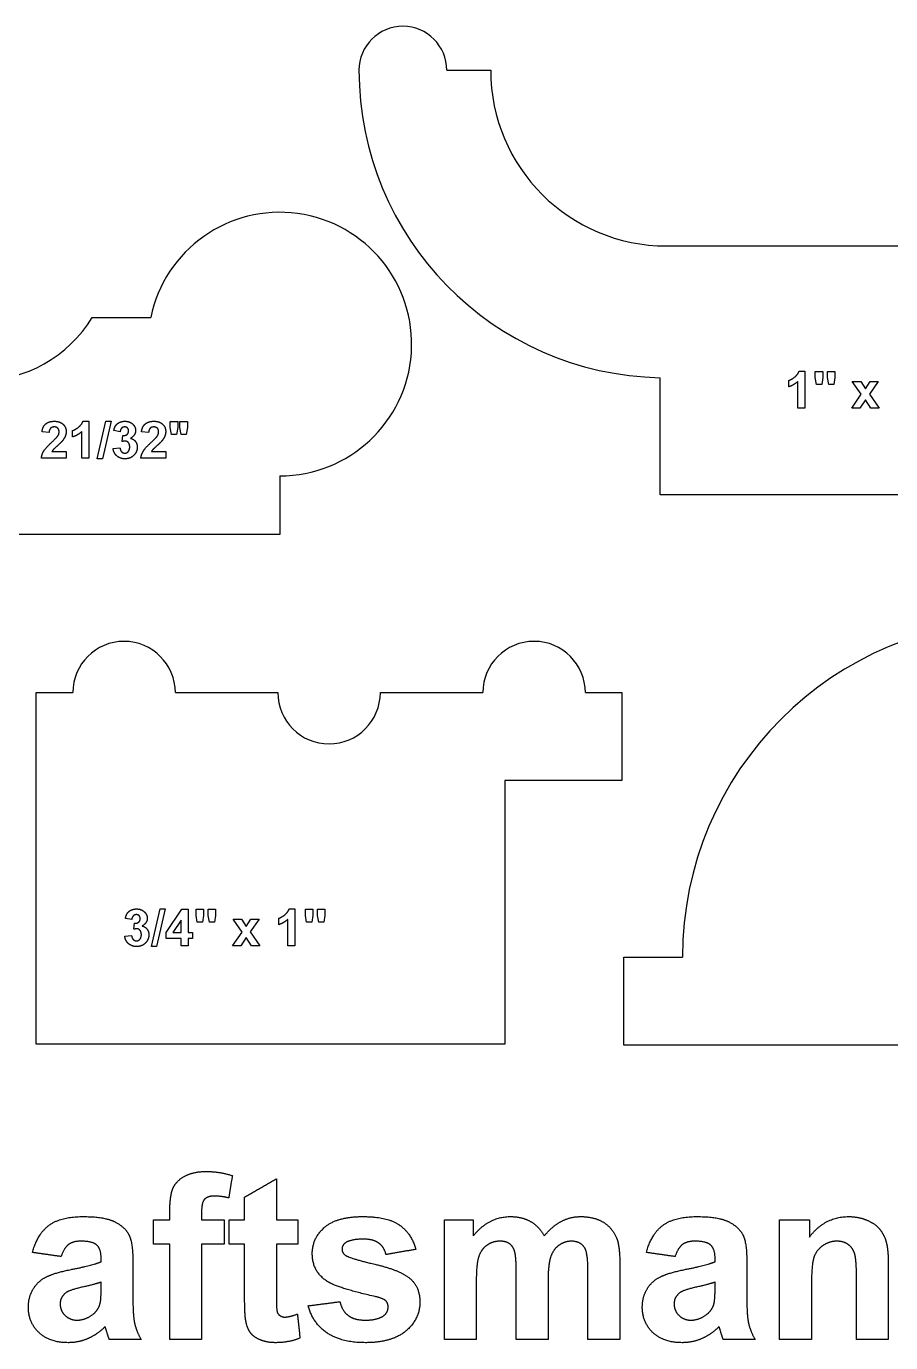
# Model space of a CAD drawing. Header units: millimetres. Extents: x -177 to 177, y -192 to 172.
# Drawn here: x -26.9 to 19.9, y -189.7 to -118.4 of the extents above; entities that cross this region are included whole.
import ezdxf

# ---------------------------------------------------------------- set-up
doc = ezdxf.new("R2010")
doc.units = ezdxf.units.MM
doc.header["$MEASUREMENT"] = 0
doc.layers.add('Default', color=18, linetype='Continuous')

msp = doc.modelspace()

# ---------------------------------------------------------------- linework, layer by layer
at = {"layer": 'Default', "color": 5}
for p, q in [((-4.124, -120.755), (-1.743, -120.755)), ((7.782, -130.28), (26.258, -130.28)), ((-23.347, -134.158), (-20.173, -134.158)), ((7.436, -143.774), (7.436, -137.419)), ((14.405, -137.916), (14.405, -137.571)), ((14.898, -139.064), (14.898, -137.627)), ((14.971, -137.064), (15.281, -137.064)), ((15.281, -137.064), (15.281, -139.064)), ((15.849, -137.412), (15.849, -137.077)), ((15.849, -137.077), (16.256, -137.077)), ((15.92, -137.78), (15.849, -137.412)), ((16.256, -137.412), (16.195, -137.78)), ((16.256, -137.077), (16.256, -137.412)), ((16.503, -137.412), (16.503, -137.077)), ((16.503, -137.077), (16.911, -137.077)), ((16.574, -137.78), (16.503, -137.412)), ((16.911, -137.412), (16.85, -137.78)), ((16.911, -137.077), (16.911, -137.412)), ((18.343, -138.32), (17.855, -137.62)), ((17.855, -137.62), (18.316, -137.62)), ((18.316, -137.62), (18.562, -138.017)), ((18.562, -138.017), (18.822, -137.62)), ((19.263, -137.62), (18.786, -138.304)), ((18.822, -137.62), (19.263, -137.62)), ((16.195, -137.78), (15.92, -137.78)), ((16.85, -137.78), (16.574, -137.78)), ((17.83, -139.064), (18.343, -138.32)), ((18.786, -138.304), (19.312, -139.064)), ((15.281, -139.064), (14.898, -139.064)), ((18.271, -139.064), (17.83, -139.064)), ((18.562, -138.617), (18.271, -139.064)), ((18.851, -139.064), (18.562, -138.617)), ((19.312, -139.064), (18.851, -139.064)), ((-23.845, -139.78), (-23.535, -139.78)), ((-23.535, -139.78), (-23.535, -141.78)), ((-23.078, -141.817), (-22.609, -139.768)), ((-22.325, -139.768), (-22.794, -141.817)), ((-22.609, -139.768), (-22.325, -139.768)), ((-19.115, -140.127), (-19.115, -139.792)), ((-19.115, -139.792), (-18.708, -139.792)), ((-18.708, -139.792), (-18.708, -140.127)), ((-18.592, -140.127), (-18.592, -139.792)), ((-18.592, -139.792), (-18.185, -139.792)), ((-18.185, -139.792), (-18.185, -140.127)), ((-25.683, -140.385), (-26.066, -140.349)), ((-24.411, -140.632), (-24.411, -140.286)), ((-23.917, -141.78), (-23.917, -140.343)), ((-21.831, -140.348), (-22.177, -140.29)), ((-21.72, -140.882), (-21.679, -140.558)), ((-20.288, -140.385), (-20.671, -140.349)), ((-19.044, -140.496), (-19.115, -140.127)), ((-18.769, -140.496), (-19.044, -140.496)), ((-18.708, -140.127), (-18.769, -140.496)), ((-18.522, -140.496), (-18.592, -140.127)), ((-18.246, -140.496), (-18.522, -140.496)), ((-18.185, -140.127), (-18.246, -140.496)), ((-22.214, -141.258), (-21.843, -141.212)), ((-24.757, -141.78), (-26.103, -141.78)), ((-25.532, -141.422), (-24.757, -141.422)), ((-24.757, -141.422), (-24.757, -141.78)), ((-23.535, -141.78), (-23.917, -141.78)), ((-22.794, -141.817), (-23.078, -141.817)), ((-19.362, -141.78), (-20.708, -141.78)), ((-20.137, -141.422), (-19.362, -141.422)), ((-19.362, -141.422), (-19.362, -141.78)), ((-13.175, -142.742), (-13.175, -145.917)), ((32.608, -143.774), (7.436, -143.774)), ((-13.175, -145.917), (-48.1, -145.917)), ((-26.381, -173.538), (-26.381, -154.488)), ((-26.381, -154.488), (-24.396, -154.488)), ((-18.84, -154.488), (-13.284, -154.488)), ((-7.728, -154.488), (-2.172, -154.488)), ((3.384, -154.488), (5.369, -154.488)), ((5.369, -154.488), (5.369, -159.25)), ((5.369, -159.25), (-0.981, -159.25)), ((-0.981, -159.25), (-0.981, -173.538)), ((-20.138, -168.252), (-19.669, -166.202)), ((-19.385, -166.202), (-19.854, -168.252)), ((-19.669, -166.202), (-19.385, -166.202)), ((-19.336, -167.488), (-18.483, -166.227)), ((-18.483, -166.227), (-18.151, -166.227)), ((-18.151, -166.227), (-18.151, -167.486)), ((-17.718, -166.562), (-17.718, -166.227)), ((-17.718, -166.227), (-17.311, -166.227)), ((-17.311, -166.227), (-17.311, -166.562)), ((-17.064, -166.562), (-17.064, -166.227)), ((-17.064, -166.227), (-16.657, -166.227)), ((-16.657, -166.227), (-16.657, -166.562)), ((-12.671, -166.215), (-12.36, -166.215)), ((-12.36, -166.215), (-12.36, -168.215)), ((-11.793, -166.562), (-11.793, -166.227)), ((-11.793, -166.227), (-11.385, -166.227)), ((-11.385, -166.227), (-11.385, -166.562)), ((-11.138, -166.562), (-11.138, -166.227)), ((-11.138, -166.227), (-10.731, -166.227)), ((-10.731, -166.227), (-10.731, -166.562)), ((-21.2, -166.783), (-21.546, -166.724)), ((-18.533, -166.827), (-18.98, -167.486)), ((-18.533, -167.486), (-18.533, -166.827)), ((-17.648, -166.931), (-17.718, -166.562)), ((-17.372, -166.931), (-17.648, -166.931)), ((-17.311, -166.562), (-17.372, -166.931)), ((-16.994, -166.931), (-17.064, -166.562)), ((-16.718, -166.931), (-16.994, -166.931)), ((-16.657, -166.562), (-16.718, -166.931)), ((-15.225, -167.471), (-15.712, -166.77)), ((-15.712, -166.77), (-15.252, -166.77)), ((-15.252, -166.77), (-15.006, -167.167)), ((-15.006, -167.167), (-14.745, -166.77)), ((-14.305, -166.77), (-14.781, -167.455)), ((-14.745, -166.77), (-14.305, -166.77)), ((-13.237, -167.067), (-13.237, -166.721)), ((-12.743, -168.215), (-12.743, -166.778)), ((-11.722, -166.931), (-11.793, -166.562)), ((-11.446, -166.931), (-11.722, -166.931)), ((-11.385, -166.562), (-11.446, -166.931)), ((-11.068, -166.931), (-11.138, -166.562)), ((-10.792, -166.931), (-11.068, -166.931)), ((-10.731, -166.562), (-10.792, -166.931)), ((-21.583, -167.693), (-21.212, -167.647)), ((-21.089, -167.317), (-21.048, -166.993)), ((-19.336, -167.82), (-19.336, -167.488)), ((-18.98, -167.486), (-18.533, -167.486)), ((-18.151, -167.486), (-17.904, -167.486)), ((-17.904, -167.486), (-17.904, -167.82)), ((-15.737, -168.215), (-15.225, -167.471)), ((-14.781, -167.455), (-14.255, -168.215)), ((-19.854, -168.252), (-20.138, -168.252)), ((-18.533, -167.82), (-19.336, -167.82)), ((-18.533, -168.215), (-18.533, -167.82)), ((-18.151, -168.215), (-18.533, -168.215)), ((-17.904, -167.82), (-18.151, -167.82)), ((-18.151, -167.82), (-18.151, -168.215)), ((-15.297, -168.215), (-15.737, -168.215)), ((-15.006, -167.767), (-15.297, -168.215)), ((-14.716, -168.215), (-15.006, -167.767)), ((-14.255, -168.215), (-14.716, -168.215)), ((-12.36, -168.215), (-12.743, -168.215)), ((5.473, -173.594), (5.473, -168.831)), ((5.473, -168.831), (8.648, -168.831)), ((-0.981, -173.538), (-26.381, -173.538)), ((38.81, -173.594), (5.473, -173.594))]:
    msp.add_line(p, q, dxfattribs=at)
for centre, radius, start, end in [((-6.505, -120.755), 2.381, 0, 180), ((7.782, -120.755), 16.668, 180, 268.81021), ((7.782, -120.755), 9.525, 180, 270), ((-13.175, -135.598), 7.144, 270, 168.37135), ((-29.446, -130.438), 7.144, 270, 328.61966), ((26.904, -168.831), 18.256, 90, 180), ((-21.618, -154.488), 2.778, 0, 180), ((0.606, -154.488), 2.778, 0, 180), ((-10.506, -154.488), 2.778, 180, 0)]:
    msp.add_arc(centre, radius, start, end, dxfattribs=at)
for points in [[(14.405, -137.571), (14.554, -137.521), (14.73, -137.384)], [(14.898, -137.627), (14.689, -137.823), (14.405, -137.916)], [(14.73, -137.384), (14.906, -137.247), (14.971, -137.064)], [(-25.85, -139.912), (-25.668, -139.78), (-25.396, -139.78)], [(-25.396, -139.78), (-25.098, -139.78), (-24.927, -139.939)], [(-24.086, -140.1), (-23.91, -139.963), (-23.845, -139.78)], [(-22.068, -140.007), (-21.995, -139.901), (-21.865, -139.84)], [(-21.865, -139.84), (-21.734, -139.78), (-21.573, -139.78)], [(-21.573, -139.78), (-21.296, -139.78), (-21.129, -139.958)], [(-20.455, -139.912), (-20.273, -139.78), (-20.001, -139.78)], [(-20.001, -139.78), (-19.703, -139.78), (-19.532, -139.939)], [(-26.066, -140.349), (-26.031, -140.045), (-25.85, -139.912)], [(-25.599, -140.157), (-25.672, -140.226), (-25.683, -140.385)], [(-25.404, -140.089), (-25.527, -140.089), (-25.599, -140.157)], [(-25.21, -140.158), (-25.28, -140.089), (-25.404, -140.089)], [(-25.219, -140.59), (-25.14, -140.471), (-25.14, -140.355)], [(-25.14, -140.355), (-25.14, -140.226), (-25.21, -140.158)], [(-24.927, -139.939), (-24.757, -140.097), (-24.757, -140.333)], [(-24.757, -140.333), (-24.757, -140.467), (-24.806, -140.589)], [(-24.411, -140.286), (-24.262, -140.237), (-24.086, -140.1)], [(-23.917, -140.343), (-24.127, -140.538), (-24.411, -140.632)], [(-22.177, -140.29), (-22.141, -140.113), (-22.068, -140.007)], [(-21.749, -140.155), (-21.817, -140.221), (-21.831, -140.348)], [(-21.587, -140.089), (-21.682, -140.089), (-21.749, -140.155)], [(-21.679, -140.558), (-21.531, -140.562), (-21.452, -140.492)], [(-21.432, -140.147), (-21.49, -140.089), (-21.587, -140.089)], [(-21.452, -140.492), (-21.374, -140.421), (-21.374, -140.305)], [(-21.374, -140.305), (-21.374, -140.206), (-21.432, -140.147)], [(-20.992, -140.287), (-20.992, -140.548), (-21.278, -140.703)], [(-21.129, -139.958), (-20.992, -140.104), (-20.992, -140.287)], [(-20.671, -140.349), (-20.636, -140.045), (-20.455, -139.912)], [(-20.204, -140.157), (-20.277, -140.226), (-20.288, -140.385)], [(-20.009, -140.089), (-20.132, -140.089), (-20.204, -140.157)], [(-19.815, -140.158), (-19.885, -140.089), (-20.009, -140.089)], [(-19.824, -140.59), (-19.745, -140.471), (-19.745, -140.355)], [(-19.745, -140.355), (-19.745, -140.226), (-19.815, -140.158)], [(-19.532, -139.939), (-19.362, -140.097), (-19.362, -140.333)], [(-19.362, -140.333), (-19.362, -140.467), (-19.411, -140.589)], [(-25.971, -141.397), (-25.861, -141.216), (-25.538, -140.917)], [(-25.538, -140.917), (-25.278, -140.676), (-25.219, -140.59)], [(-25.218, -141.097), (-25.404, -141.262), (-25.453, -141.316)], [(-24.961, -140.843), (-25.031, -140.931), (-25.218, -141.097)], [(-24.806, -140.589), (-24.855, -140.71), (-24.961, -140.843)], [(-22.01, -141.662), (-22.186, -141.508), (-22.214, -141.258)], [(-21.843, -141.212), (-21.827, -141.356), (-21.754, -141.432)], [(-21.558, -140.854), (-21.626, -140.854), (-21.72, -140.882)], [(-21.384, -140.94), (-21.455, -140.854), (-21.558, -140.854)], [(-21.389, -141.417), (-21.313, -141.326), (-21.313, -141.171)], [(-21.313, -141.171), (-21.313, -141.025), (-21.384, -140.94)], [(-21.278, -140.703), (-21.108, -140.74), (-21.007, -140.869)], [(-20.905, -141.18), (-20.905, -141.444), (-21.095, -141.631)], [(-21.007, -140.869), (-20.905, -140.997), (-20.905, -141.18)], [(-20.576, -141.397), (-20.466, -141.216), (-20.143, -140.917)], [(-20.143, -140.917), (-19.883, -140.676), (-19.824, -140.59)], [(-19.823, -141.097), (-20.009, -141.262), (-20.058, -141.316)], [(-19.566, -140.843), (-19.636, -140.931), (-19.823, -141.097)], [(-19.411, -140.589), (-19.46, -140.71), (-19.566, -140.843)], [(-26.103, -141.78), (-26.081, -141.578), (-25.971, -141.397)], [(-25.453, -141.316), (-25.502, -141.37), (-25.532, -141.422)], [(-21.566, -141.817), (-21.834, -141.817), (-22.01, -141.662)], [(-21.754, -141.432), (-21.681, -141.508), (-21.577, -141.508)], [(-21.577, -141.508), (-21.465, -141.508), (-21.389, -141.417)], [(-21.095, -141.631), (-21.284, -141.817), (-21.566, -141.817)], [(-20.708, -141.78), (-20.686, -141.578), (-20.576, -141.397)], [(-20.058, -141.316), (-20.107, -141.37), (-20.137, -141.422)], [(-21.234, -166.275), (-21.103, -166.215), (-20.942, -166.215)], [(-20.942, -166.215), (-20.665, -166.215), (-20.498, -166.393)], [(-12.912, -166.535), (-12.736, -166.398), (-12.671, -166.215)], [(-21.546, -166.724), (-21.51, -166.547), (-21.437, -166.442)], [(-21.437, -166.442), (-21.364, -166.336), (-21.234, -166.275)], [(-21.118, -166.59), (-21.185, -166.656), (-21.2, -166.783)], [(-20.956, -166.523), (-21.051, -166.523), (-21.118, -166.59)], [(-21.048, -166.993), (-20.9, -166.997), (-20.821, -166.926)], [(-20.801, -166.582), (-20.859, -166.523), (-20.956, -166.523)], [(-20.821, -166.926), (-20.743, -166.856), (-20.743, -166.74)], [(-20.743, -166.74), (-20.743, -166.641), (-20.801, -166.582)], [(-20.36, -166.722), (-20.36, -166.983), (-20.647, -167.138)], [(-20.498, -166.393), (-20.36, -166.539), (-20.36, -166.722)], [(-13.237, -166.721), (-13.087, -166.672), (-12.912, -166.535)], [(-12.743, -166.778), (-12.953, -166.973), (-13.237, -167.067)], [(-21.212, -167.647), (-21.196, -167.791), (-21.123, -167.867)], [(-20.927, -167.289), (-20.995, -167.289), (-21.089, -167.317)], [(-20.753, -167.374), (-20.824, -167.289), (-20.927, -167.289)], [(-20.758, -167.852), (-20.681, -167.761), (-20.681, -167.606)], [(-20.681, -167.606), (-20.681, -167.46), (-20.753, -167.374)], [(-20.647, -167.138), (-20.477, -167.175), (-20.376, -167.304)], [(-20.274, -167.615), (-20.274, -167.879), (-20.463, -168.065)], [(-20.376, -167.304), (-20.274, -167.432), (-20.274, -167.615)], [(-21.378, -168.097), (-21.554, -167.942), (-21.583, -167.693)], [(-20.935, -168.252), (-21.202, -168.252), (-21.378, -168.097)], [(-21.123, -167.867), (-21.049, -167.943), (-20.946, -167.943)], [(-20.946, -167.943), (-20.834, -167.943), (-20.758, -167.852)], [(-20.463, -168.065), (-20.653, -168.252), (-20.935, -168.252)], [(-18.334, -180.699), (-17.873, -180.446), (-17.167, -180.446)], [(-17.167, -180.446), (-16.444, -180.446), (-15.75, -180.668)], [(-18.967, -181.353), (-18.796, -180.951), (-18.334, -180.699)], [(-15.75, -180.668), (-15.848, -181.272), (-15.945, -181.877)], [(-15.084, -181.835), (-14.223, -181.335), (-13.361, -180.835)], [(-13.361, -180.835), (-13.361, -181.946), (-13.361, -183.057)], [(-19.139, -182.57), (-19.139, -181.755), (-18.967, -181.353)], [(-16.726, -181.779), (-17.096, -181.779), (-17.256, -181.95)], [(-15.945, -181.877), (-16.351, -181.779), (-16.726, -181.779)], [(-15.084, -183.057), (-15.084, -182.446), (-15.084, -181.835)], [(-19.139, -183.057), (-19.139, -182.814), (-19.139, -182.57)], [(-17.256, -181.95), (-17.417, -182.121), (-17.417, -182.607)], [(-17.417, -182.607), (-17.417, -182.832), (-17.417, -183.057)], [(-26.584, -184.835), (-26.326, -183.844), (-25.695, -183.367)], [(-25.695, -183.367), (-25.065, -182.89), (-23.822, -182.89)], [(-23.822, -182.89), (-22.694, -182.89), (-22.142, -183.163)], [(-22.142, -183.163), (-21.59, -183.436), (-21.365, -183.857)], [(-20.028, -183.057), (-19.584, -183.057), (-19.139, -183.057)], [(-20.028, -184.39), (-20.028, -183.724), (-20.028, -183.057)], [(-17.417, -183.057), (-16.806, -183.057), (-16.195, -183.057)], [(-16.195, -183.057), (-16.195, -183.724), (-16.195, -184.39)], [(-15.917, -184.39), (-15.917, -183.724), (-15.917, -183.057)], [(-15.917, -183.057), (-15.5, -183.057), (-15.084, -183.057)], [(-13.361, -183.057), (-12.778, -183.057), (-12.195, -183.057)], [(-12.195, -183.057), (-12.195, -183.724), (-12.195, -184.39)], [(-10.75, -183.47), (-10.083, -182.89), (-8.682, -182.89)], [(-8.682, -182.89), (-7.348, -182.89), (-6.699, -183.34)], [(-6.699, -183.34), (-6.051, -183.789), (-5.806, -184.668)], [(-4.25, -183.057), (-3.473, -183.057), (-2.695, -183.057)], [(-4.25, -189.557), (-4.25, -186.307), (-4.25, -183.057)], [(-2.695, -183.938), (-1.846, -182.89), (-0.673, -182.89)], [(-2.695, -183.057), (-2.695, -183.498), (-2.695, -183.938)], [(-0.673, -182.89), (-0.051, -182.89), (0.407, -183.151)], [(0.407, -183.151), (0.865, -183.411), (1.158, -183.938)], [(1.158, -183.938), (1.585, -183.411), (2.078, -183.151)], [(2.078, -183.151), (2.571, -182.89), (3.131, -182.89)], [(3.131, -182.89), (3.843, -182.89), (4.336, -183.182)], [(4.336, -183.182), (4.829, -183.474), (5.073, -184.038)], [(6.694, -184.835), (6.952, -183.844), (7.583, -183.367)], [(7.583, -183.367), (8.213, -182.89), (9.455, -182.89)], [(9.455, -182.89), (10.584, -182.89), (11.136, -183.163)], [(11.136, -183.163), (11.688, -183.436), (11.913, -183.857)], [(13.916, -189.557), (13.916, -186.307), (13.916, -183.057)], [(13.916, -183.057), (14.722, -183.057), (15.527, -183.057)], [(15.527, -184.005), (16.369, -182.89), (17.645, -182.89)], [(15.527, -183.057), (15.527, -183.531), (15.527, -184.005)], [(17.645, -182.89), (18.208, -182.89), (18.674, -183.096)], [(18.674, -183.096), (19.139, -183.302), (19.379, -183.621)], [(-21.365, -183.857), (-21.139, -184.278), (-21.139, -185.401)], [(-11.417, -184.902), (-11.417, -184.05), (-10.75, -183.47)], [(5.073, -184.038), (5.25, -184.456), (5.25, -185.389)], [(11.913, -183.857), (12.139, -184.278), (12.139, -185.401)], [(19.379, -183.621), (19.618, -183.94), (19.711, -184.345)], [(-24.636, -184.409), (-24.878, -184.594), (-25.028, -185.057)], [(-23.962, -184.224), (-24.394, -184.224), (-24.636, -184.409)], [(-23.092, -184.439), (-23.322, -184.224), (-23.962, -184.224)], [(-22.861, -185.16), (-22.861, -184.654), (-23.092, -184.439)], [(-19.139, -184.39), (-19.584, -184.39), (-20.028, -184.39)], [(-19.139, -189.557), (-19.139, -186.974), (-19.139, -184.39)], [(-16.195, -184.39), (-16.806, -184.39), (-17.417, -184.39)], [(-17.417, -184.39), (-17.417, -186.974), (-17.417, -189.557)], [(-15.084, -184.39), (-15.5, -184.39), (-15.917, -184.39)], [(-15.084, -187.255), (-15.084, -185.823), (-15.084, -184.39)], [(-12.195, -184.39), (-12.778, -184.39), (-13.361, -184.39)], [(-13.361, -184.39), (-13.361, -185.732), (-13.361, -187.074)], [(-9.611, -184.305), (-9.806, -184.443), (-9.806, -184.66)], [(-9.806, -184.66), (-9.806, -184.847), (-9.635, -184.978)], [(-8.639, -184.113), (-9.317, -184.113), (-9.611, -184.305)], [(-7.811, -184.328), (-8.101, -184.113), (-8.639, -184.113)], [(-7.417, -184.946), (-7.521, -184.542), (-7.811, -184.328)], [(-5.806, -184.668), (-6.611, -184.807), (-7.417, -184.946)], [(-1.946, -184.438), (-2.258, -184.653), (-2.393, -185.057)], [(-1.243, -184.224), (-1.634, -184.224), (-1.946, -184.438)], [(-0.73, -184.358), (-0.92, -184.224), (-1.243, -184.224)], [(-0.451, -184.769), (-0.541, -184.493), (-0.73, -184.358)], [(-0.361, -185.994), (-0.361, -185.044), (-0.451, -184.769)], [(1.954, -184.444), (1.639, -184.665), (1.5, -185.09)], [(2.625, -184.224), (2.269, -184.224), (1.954, -184.444)], [(3.352, -184.591), (3.116, -184.224), (2.625, -184.224)], [(3.527, -185.84), (3.527, -184.873), (3.352, -184.591)], [(8.642, -184.409), (8.4, -184.594), (8.25, -185.057)], [(9.316, -184.224), (8.883, -184.224), (8.642, -184.409)], [(10.186, -184.439), (9.955, -184.224), (9.316, -184.224)], [(10.416, -185.16), (10.416, -184.654), (10.186, -184.439)], [(16.247, -184.469), (15.897, -184.713), (15.768, -185.117)], [(17.035, -184.224), (16.596, -184.224), (16.247, -184.469)], [(17.622, -184.395), (17.378, -184.224), (17.035, -184.224)], [(17.974, -184.876), (17.866, -184.567), (17.622, -184.395)], [(19.711, -184.345), (19.805, -184.751), (19.805, -185.506)], [(-25.028, -185.057), (-25.806, -184.946), (-26.584, -184.835)], [(-24.493, -185.758), (-23.315, -185.531), (-22.861, -185.335)], [(-22.861, -185.335), (-22.861, -185.248), (-22.861, -185.16)], [(-21.139, -185.401), (-21.139, -186.408), (-21.139, -187.415)], [(-10.645, -186.376), (-11.417, -185.845), (-11.417, -184.902)], [(-9.635, -184.978), (-9.403, -185.153), (-8.033, -185.47)], [(-8.033, -185.47), (-6.664, -185.787), (-6.121, -186.243)], [(-2.393, -185.057), (-2.528, -185.461), (-2.528, -186.397)], [(1.5, -185.09), (1.361, -185.515), (1.361, -186.434)], [(5.25, -185.389), (5.25, -187.473), (5.25, -189.557)], [(8.25, -185.057), (7.472, -184.946), (6.694, -184.835)], [(8.784, -185.758), (9.962, -185.531), (10.416, -185.335)], [(10.416, -185.335), (10.416, -185.248), (10.416, -185.16)], [(12.139, -185.401), (12.139, -186.408), (12.139, -187.415)], [(15.768, -185.117), (15.639, -185.522), (15.639, -186.612)], [(18.083, -186.239), (18.083, -185.185), (17.974, -184.876)], [(19.805, -185.506), (19.805, -187.532), (19.805, -189.557)], [(-26.549, -186.819), (-26.292, -186.388), (-25.829, -186.158)], [(-25.829, -186.158), (-25.366, -185.929), (-24.493, -185.758)], [(-0.361, -189.557), (-0.361, -187.775), (-0.361, -185.994)], [(3.527, -189.557), (3.527, -187.699), (3.527, -185.84)], [(6.729, -186.819), (6.986, -186.388), (7.449, -186.158)], [(7.449, -186.158), (7.912, -185.929), (8.784, -185.758)], [(-26.806, -187.802), (-26.806, -187.251), (-26.549, -186.819)], [(-23.864, -186.709), (-24.55, -186.862), (-24.761, -187.009)], [(-22.861, -186.446), (-23.178, -186.556), (-23.864, -186.709)], [(-22.926, -187.627), (-22.861, -187.406), (-22.861, -186.789)], [(-22.861, -186.789), (-22.861, -186.617), (-22.861, -186.446)], [(-8.005, -187.226), (-10.087, -186.759), (-10.645, -186.376)], [(-6.121, -186.243), (-5.584, -186.705), (-5.584, -187.53)], [(-2.528, -186.397), (-2.528, -187.977), (-2.528, -189.557)], [(1.361, -186.434), (1.361, -187.995), (1.361, -189.557)], [(6.472, -187.802), (6.472, -187.251), (6.729, -186.819)], [(9.414, -186.709), (8.728, -186.862), (8.517, -187.009)], [(10.416, -186.446), (10.099, -186.556), (9.414, -186.709)], [(10.352, -187.627), (10.416, -187.406), (10.416, -186.789)], [(10.416, -186.789), (10.416, -186.617), (10.416, -186.446)], [(15.639, -186.612), (15.639, -188.084), (15.639, -189.557)], [(18.083, -189.557), (18.083, -187.898), (18.083, -186.239)], [(-24.761, -187.009), (-25.084, -187.247), (-25.084, -187.614)], [(-25.084, -187.614), (-25.084, -187.976), (-24.826, -188.239)], [(-23.319, -188.196), (-23.019, -187.963), (-22.926, -187.627)], [(-21.139, -187.415), (-21.139, -188.274), (-21.046, -188.683)], [(-15.029, -188.48), (-15.084, -188.177), (-15.084, -187.255)], [(-13.361, -187.074), (-13.361, -187.89), (-13.329, -188.025)], [(-11.639, -187.724), (-10.778, -187.613), (-9.917, -187.502)], [(-9.917, -187.502), (-9.807, -187.993), (-9.471, -188.247)], [(-7.428, -187.456), (-7.557, -187.331), (-8.005, -187.226)], [(-7.306, -187.785), (-7.306, -187.587), (-7.428, -187.456)], [(-5.584, -187.53), (-5.584, -188.43), (-6.329, -189.077)], [(8.517, -187.009), (8.194, -187.247), (8.194, -187.614)], [(8.194, -187.614), (8.194, -187.976), (8.452, -188.239)], [(9.959, -188.196), (10.258, -187.963), (10.352, -187.627)], [(12.139, -187.415), (12.139, -188.274), (12.232, -188.683)], [(-26.229, -189.179), (-26.806, -188.634), (-26.806, -187.802)], [(-24.826, -188.239), (-24.568, -188.502), (-24.169, -188.502)], [(-24.169, -188.502), (-23.723, -188.502), (-23.319, -188.196)], [(-13.329, -188.025), (-13.296, -188.16), (-13.18, -188.247)], [(-13.18, -188.247), (-13.064, -188.335), (-12.896, -188.335)], [(-12.896, -188.335), (-12.664, -188.335), (-12.223, -188.171)], [(-12.223, -188.171), (-12.153, -188.822), (-12.084, -189.474)], [(-10.629, -189.186), (-11.401, -188.647), (-11.639, -187.724)], [(-9.471, -188.247), (-9.136, -188.502), (-8.533, -188.502)], [(-8.533, -188.502), (-7.868, -188.502), (-7.532, -188.252)], [(-7.532, -188.252), (-7.306, -188.078), (-7.306, -187.785)], [(7.049, -189.179), (6.472, -188.634), (6.472, -187.802)], [(8.452, -188.239), (8.71, -188.502), (9.109, -188.502)], [(9.109, -188.502), (9.554, -188.502), (9.959, -188.196)], [(-22.643, -188.853), (-23.082, -189.288), (-23.583, -189.506)], [(-22.582, -189.054), (-22.625, -188.902), (-22.643, -188.853)], [(-22.417, -189.557), (-22.484, -189.387), (-22.582, -189.054)], [(-21.046, -188.683), (-20.952, -189.091), (-20.695, -189.557)], [(-14.791, -189.157), (-14.963, -188.907), (-15.029, -188.48)], [(-6.329, -189.077), (-7.073, -189.724), (-8.533, -189.724)], [(10.635, -188.853), (10.196, -189.288), (9.695, -189.506)], [(10.696, -189.054), (10.653, -188.902), (10.635, -188.853)], [(10.861, -189.557), (10.794, -189.387), (10.696, -189.054)], [(12.232, -188.683), (12.326, -189.091), (12.583, -189.557)], [(-24.651, -189.724), (-25.652, -189.724), (-26.229, -189.179)], [(-23.583, -189.506), (-24.084, -189.724), (-24.651, -189.724)], [(-20.695, -189.557), (-21.556, -189.557), (-22.417, -189.557)], [(-17.417, -189.557), (-18.278, -189.557), (-19.139, -189.557)], [(-14.251, -189.566), (-14.619, -189.408), (-14.791, -189.157)], [(-13.424, -189.724), (-13.882, -189.724), (-14.251, -189.566)], [(-12.084, -189.474), (-12.675, -189.724), (-13.424, -189.724)], [(-8.533, -189.724), (-9.857, -189.724), (-10.629, -189.186)], [(-2.528, -189.557), (-3.389, -189.557), (-4.25, -189.557)], [(1.361, -189.557), (0.5, -189.557), (-0.361, -189.557)], [(5.25, -189.557), (4.389, -189.557), (3.527, -189.557)], [(8.626, -189.724), (7.625, -189.724), (7.049, -189.179)], [(9.695, -189.506), (9.194, -189.724), (8.626, -189.724)], [(12.583, -189.557), (11.722, -189.557), (10.861, -189.557)], [(15.639, -189.557), (14.777, -189.557), (13.916, -189.557)], [(19.805, -189.557), (18.944, -189.557), (18.083, -189.557)]]:
    msp.add_open_spline(points, degree=2, dxfattribs=at)

doc.saveas('drawing.dxf')
